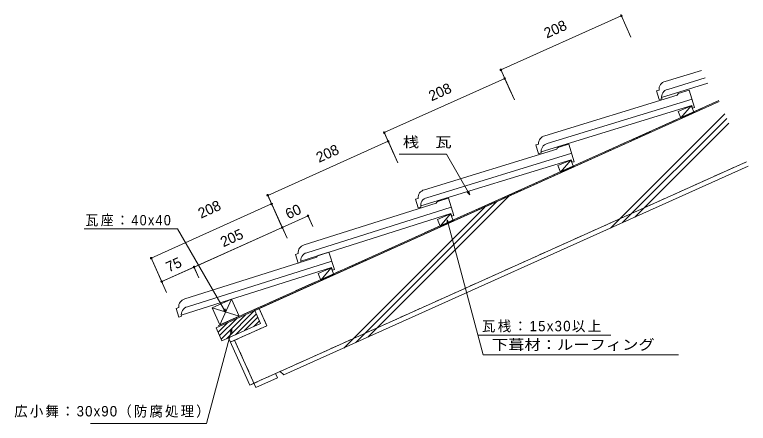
# Model space of a CAD drawing. Units: millimetres, scale not verified. Extents: x -572 to 465, y -289 to 289.
import ezdxf
from ezdxf.enums import TextEntityAlignment as Align

# ---------------------------------------------------------------- set-up
doc = ezdxf.new("R2010")
doc.units = ezdxf.units.MM
doc.header["$LTSCALE"] = 10
doc.linetypes.add('DASHED1', pattern=[1.8, 1.2, -0.6])
doc.linetypes.add('DASHED3', pattern=[4, 3, -1])
doc.layers.add('0-0_1', color=2, linetype='Continuous', lineweight=18)
doc.layers.add('0-2', color=7, linetype='Continuous', lineweight=18)
doc.styles.add('2', font='')
doc.styles.get('2').set_extended_font_data('2')

msp = doc.modelspace()

# ---------------------------------------------------------------- linework, layer by layer
at = {"layer": '0-0_1'}
for p, q in [((115.16, 210.91), (285.38, 287.51)), ((284.7, 289.03), (299.06, 257.11)), ((114.47, 212.43), (128.84, 180.51)), ((-49.6, 122.15), (120.63, 198.75)), ((119.94, 200.27), (134.31, 168.35)), ((-235.66, -130.79), (423.87, 166)), ((384.31, 159.97), (369.73, 143.01)), ((270.08, -12.87), (431.65, 148.71)), ((287.22, -5.15), (434.58, 142.2)), ((304.36, 2.56), (437.5, 135.7)), ((-50.28, 123.67), (-35.92, 91.75)), ((-214.35, 33.39), (-44.13, 109.99)), ((-44.81, 111.51), (-30.45, 79.59)), ((214.1, 83.34), (199.52, 66.38)), ((-191.59, -220.62), (464.91, 74.81)), ((-215.03, 34.91), (-200.67, 2.99)), ((-72.76, -167.15), (126.62, 32.23)), ((-379.1, -55.37), (-208.88, 21.23)), ((-209.56, 22.75), (-195.2, -9.17)), ((-89.91, -174.86), (109.47, 24.52)), ((-107.05, -182.57), (92.33, 16.8)), ((-193.93, -12), (-157.45, 4.42)), ((-158.13, 5.94), (-150.61, -10.78)), ((43.95, 7.08), (29.52, -9.99)), ((39.07, -1.06), (90.25, -192.04)), ((-318.56, -68.08), (-193.93, -12)), ((-194.61, -10.48), (-187.09, -27.2)), ((-379.79, -53.85), (-365.43, -85.77)), ((-364.15, -88.6), (-318.56, -68.08)), ((-319.24, -66.56), (-311.72, -83.28)), ((-124.87, -69.3), (-139.31, -86.37)), ((-364.84, -87.08), (-357.31, -103.8)), ((-265.47, -113.29), (-281.91, -149.86)), ((-265.47, -113.29), (-254.55, -137.55)), ((-254.55, -137.55), (-292.83, -125.6)), ((-272.76, -169.42), (-232.88, -129.54)), ((-259.9, -163.63), (-230.47, -134.2)), ((-282.43, -164.95), (-258.6, -141.11)), ((-280.24, -169.82), (-245.74, -135.33)), ((-247.05, -157.85), (-228.28, -139.08)), ((-234.19, -152.06), (-226.08, -143.95)), ((-284.63, -160.07), (-271.45, -146.9)), ((-239.92, -235.05), (-270.01, -168.18)), ((90.25, -192.04), (250.48, -192.04)), ((-203.44, -218.64), (-197.03, -215.74)), ((-197.03, -215.74), (-191.59, -220.62)), ((-231.1, -238.4), (-200.7, -224.72)), ((-203.44, -218.64), (-200.7, -224.72)), ((-233.84, -232.32), (-239.92, -235.05)), ((-233.84, -232.32), (-231.1, -238.4))]:
    msp.add_line(p, q, dxfattribs=at)
at = {"layer": '0-0_1', "color": 4}
for p, q in [((347.39, 194.47), (398.92, 210.28)), ((350.99, 183.38), (404.04, 199.65)), ((342.27, 171.83), (407.76, 191.92)), ((334.95, 181.31), (338.7, 182.46)), ((334.95, 181.33), (338.76, 168.88)), ((381.48, 182.39), (365.85, 177.6)), ((381.48, 182.39), (389.05, 157.7)), ((177.18, 117.84), (364.22, 175.23)), ((180.78, 106.75), (385.42, 169.53)), ((342.51, 170.03), (338.76, 168.88)), ((172.06, 95.2), (384.94, 160.51)), ((386.09, 156.79), (384.94, 160.51)), ((386.09, 156.79), (389.05, 157.7)), ((164.73, 104.7), (168.55, 92.25)), ((164.74, 104.68), (168.48, 105.83)), ((211.26, 105.77), (195.63, 100.97)), ((211.26, 105.77), (218.84, 81.07)), ((6.96, 41.21), (194.01, 98.6)), ((172.29, 93.4), (168.55, 92.25)), ((1.85, 18.57), (214.73, 83.88)), ((10.57, 30.12), (215.21, 92.9)), ((215.88, 80.16), (214.73, 83.88)), ((215.88, 80.16), (218.84, 81.07)), ((-162.83, -36.76), (23.74, 22.18)), ((-5.48, 28.07), (-1.66, 15.62)), ((-5.47, 28.05), (-1.73, 29.2)), ((40.93, 29.49), (25.34, 24.56)), ((40.93, 29.49), (48.71, 4.85)), ((-159.13, -47.82), (44.99, 16.66)), ((2.08, 16.77), (-1.66, 15.62)), ((-167.75, -59.44), (44.58, 7.63)), ((45.76, 3.92), (44.58, 7.63)), ((45.76, 3.92), (48.71, 4.85)), ((-175.16, -50), (-171.24, -62.42)), ((-175.15, -50.02), (-171.42, -48.84)), ((-127.89, -46.9), (-143.48, -51.82)), ((-127.89, -46.9), (-120.11, -71.53)), ((-331.65, -113.14), (-145.09, -54.2)), ((-327.96, -124.2), (-123.84, -59.72)), ((-167.51, -61.24), (-171.24, -62.42)), ((-336.58, -135.82), (-124.25, -68.75)), ((-123.07, -72.47), (-124.25, -68.75)), ((-123.07, -72.47), (-120.11, -71.53)), ((-343.99, -126.38), (-340.07, -138.8)), ((-343.98, -126.4), (-340.25, -125.22)), ((-336.33, -137.62), (-340.07, -138.8))]:
    msp.add_line(p, q, dxfattribs=at)
at = {"layer": '0-0_1', "linetype": 'DASHED3'}
msp.add_line((-284.48, -151), (423.21, 167.46), dxfattribs=at)
at = {"layer": '0-0_1', "color": 7}
for p, q in [((-0.85, 91.78), (-28.81, 91.78)), ((11.06, 91.78), (-0.85, 91.78)), ((-421.75, -13.81), (-473.91, -13.81)), ((82.74, -164.21), (270.61, -164.21)), ((250.48, -192.04), (366.03, -192.04))]:
    msp.add_line(p, q, dxfattribs=at)
at = {"layer": '0-0_1', "linetype": 'DASHED1'}
for p, q in [((-239.92, -235.05), (462.17, 80.88)), ((-226.54, -126.69), (-215.6, -151.01)), ((-267.28, -174.26), (-215.6, -151.01)), ((-233.84, -232.32), (-261.2, -171.52))]:
    msp.add_line(p, q, dxfattribs=at)
at = {"layer": '0-0_1', "color": 3}
for p, q in [((-232.62, -129.42), (-287.34, -154.05)), ((-232.62, -129.42), (-224.41, -147.66)), ((-279.13, -172.28), (-287.34, -154.05)), ((-279.13, -172.28), (-224.41, -147.66))]:
    msp.add_line(p, q, dxfattribs=at)
at = {"layer": '0-0_1'}
for points in [[(369.73, 143.01), (388.18, 150.74), (384.31, 159.97), (365.87, 152.24)], [(199.52, 66.38), (217.97, 74.12), (214.1, 83.34), (195.66, 75.61)], [(29.52, -9.99), (47.9, -2.11), (43.95, 7.08), (25.57, -0.8)], [(-139.31, -86.37), (-120.93, -78.49), (-124.87, -69.3), (-143.25, -77.18)]]:
    msp.add_lwpolyline(points, close=True, dxfattribs=at)
for points in [[(71.25, 34.29), (38.06, 91.78), (11.06, 91.78)], [(69.96, 39.12), (71.25, 34.29), (67.72, 37.82)], [(39.07, -6.06), (39.07, -1.06), (41.57, -5.39)], [(-273.45, -132.11), (-341.75, -13.81), (-421.75, -13.81)], [(-265.47, -113.29), (-292.83, -125.6), (-281.91, -149.86)], [(-274.74, -127.28), (-273.45, -132.11), (-276.98, -128.58)], [(-265.14, -155.54), (-300.91, -289.03), (-464.91, -289.03)], [(-267.64, -159.87), (-265.14, -155.54), (-265.14, -160.54)]]:
    msp.add_lwpolyline(points, dxfattribs=at)
for centre in [(285.38, 287.51), (115.16, 210.91), (120.63, 198.75), (-49.6, 122.15), (-44.13, 109.99), (-214.35, 33.39), (-208.88, 21.23), (-157.45, 4.42), (-193.93, -12), (-193.93, -12), (-379.1, -55.37), (-318.56, -68.08), (-318.56, -68.08), (-364.15, -88.6)]:
    msp.add_circle(centre, 1.13, dxfattribs=at)
at = {"layer": '0-0_1', "color": 4}
for centre, radius, start, end in [((349.9, 183.51), 11.25, 102.88244, 185.35433), ((353.5, 172.41), 11.25, 102.88244, 192.21985), ((367.97, 174.21), 3.88, 113.22723, 164.79898), ((179.68, 106.88), 11.25, 102.88244, 185.35433), ((183.29, 95.78), 11.25, 102.88244, 192.21985), ((197.75, 97.58), 3.88, 113.22723, 164.79898), ((9.47, 30.25), 11.25, 102.88244, 185.35433), ((13.07, 19.15), 11.25, 102.88244, 192.21985), ((27.49, 21.19), 3.88, 113.70193, 165.27368), ((-160.23, -47.7), 11.25, 103.35714, 185.82903), ((-156.53, -58.77), 11.25, 103.35714, 192.69455), ((-141.34, -55.19), 3.88, 113.70193, 165.27368), ((-329.06, -124.08), 11.25, 103.35714, 185.82903), ((-325.36, -135.15), 11.25, 103.35714, 192.69455)]:
    msp.add_arc(centre, radius, start, end, dxfattribs=at)
at = {"layer": '0-2'}
for p, q in [((115.16, 210.91), (285.38, 287.51)), ((299.06, 257.11), (284.7, 289.03)), ((134.31, 168.35), (114.47, 212.43)), ((-49.6, 122.15), (120.63, 198.75)), ((-284.48, -151), (423.21, 167.46)), ((423.87, 166), (-232.88, -129.54)), ((384.31, 159.97), (369.73, 143.01)), ((431.65, 148.71), (270.08, -12.87)), ((434.58, 142.2), (287.22, -5.15)), ((304.36, 2.56), (437.5, 135.7)), ((-30.45, 79.59), (-50.06, 123.18)), ((-214.35, 33.39), (-44.13, 109.99)), ((11.06, 91.78), (38.06, 91.78)), ((71.25, 34.29), (38.06, 91.78)), ((199.52, 66.38), (214.1, 83.34)), ((-197.02, -215.75), (462.17, 80.88)), ((-191.59, -220.62), (464.91, 74.81)), ((199.38, 66.73), (195.66, 75.61)), ((-187.09, -27.2), (-214.82, 34.42)), ((126.62, 32.23), (-72.76, -167.15)), ((71.25, 34.29), (67.72, 37.82)), ((71.25, 34.29), (69.96, 39.12)), ((-379.1, -55.37), (-208.88, 21.23)), ((-89.91, -174.86), (109.47, 24.52)), ((92.33, 16.8), (-107.05, -182.57)), ((-364.15, -88.6), (-157.45, 4.42)), ((-157.92, 5.45), (-150.61, -10.78)), ((25.57, -0.8), (43.95, 7.08)), ((43.95, 7.08), (29.52, -9.99)), ((47.9, -2.11), (43.95, 7.08)), ((25.57, -0.8), (29.52, -9.99)), ((47.9, -2.11), (29.52, -9.99)), ((39.07, -1.06), (39.07, -5.89)), ((39.07, -1.06), (41.57, -5.39)), ((-139.31, -86.37), (-124.87, -69.3)), ((-265.51, -113.38), (-281.91, -149.86)), ((-292.83, -125.6), (-281.91, -149.86)), ((-273.45, -132.11), (-274.74, -127.28)), ((-281.91, -149.86), (-254.55, -137.55)), ((-265.14, -155.54), (-265.14, -160.54))]:
    msp.add_line(p, q, dxfattribs=at)
for points in [[(388.18, 150.74), (384.31, 159.97), (365.87, 152.24), (369.73, 143.01)], [(-143.25, -77.18), (-124.87, -69.3), (-120.93, -78.49), (-139.31, -86.37)], [(-292.83, -125.6), (-265.44, -113.35), (-254.56, -137.54)]]:
    msp.add_lwpolyline(points, close=True, dxfattribs=at)
for points in [[(199.52, 66.38), (217.97, 74.12), (214.1, 83.34), (195.66, 75.61)], [(39.07, -1.06), (90.25, -192.04), (250.48, -192.04)], [(-276.98, -128.58), (-273.45, -132.11), (-341.75, -13.81), (-421.75, -13.81)], [(-357.31, -103.8), (-379.79, -53.85), (-378.64, -56.41)], [(-311.72, -83.28), (-318.56, -68.08), (-319.24, -66.56)], [(-267.28, -174.26), (-215.6, -151.01), (-226.54, -126.69)], [(-464.91, -289.03), (-300.91, -289.03), (-265.14, -155.54), (-267.64, -159.87)], [(-270.01, -168.18), (-239.92, -235.05), (-233.84, -232.32), (-197.02, -215.75), (-191.59, -220.62)], [(-203.44, -218.64), (-200.7, -224.72), (-231.1, -238.4), (-261.2, -171.52)]]:
    msp.add_lwpolyline(points, dxfattribs=at)

# ---------------------------------------------------------------- texts
at = {"layer": '0-0_1', "color": 7, "style": '2'}
for s, p in [('208', (181.93, 251.22)), ('208', (18.96, 162.32)), ('208', (-140.06, 75.4)), ('208', (-306.98, -3.61)), ('60', (-183.52, -4.6)), ('205', (-275.38, -44.11)), ('75', (-352.42, -79.66))]:
    msp.add_text(s, height=14.66, rotation=24.228, dxfattribs=at).set_placement(p, align=Align.BOTTOM_LEFT)
at = {"layer": '0-0_1', "color": 7, "style": '2', "width": 1.15}
for s, p in [('桟\u3000瓦', (-23.43, 97.05)), ('\u3000下葺材：ルーフィング', (79.51, -189.47))]:
    msp.add_text(s, height=14.66, dxfattribs=at).set_placement(p, align=Align.BOTTOM_LEFT)
at = {"layer": '0-0_1', "color": 7, "char_height": 14.66, "attachment_point": 7, "style": '2'}
for s, insert in [('\\T1.2;\\W0.9;瓦座：40x40', (-471.93, -10.52)), ('\\T1.18;\\W0.95;瓦桟：15x30以上', (88.38, -160.44)), ('\\T1.16;\\W0.95;広小舞：30x90（防腐処理）', (-572.67, -281.15))]:
    msp.add_mtext(s, dxfattribs=dict(at, insert=insert))

doc.saveas('drawing.dxf')
